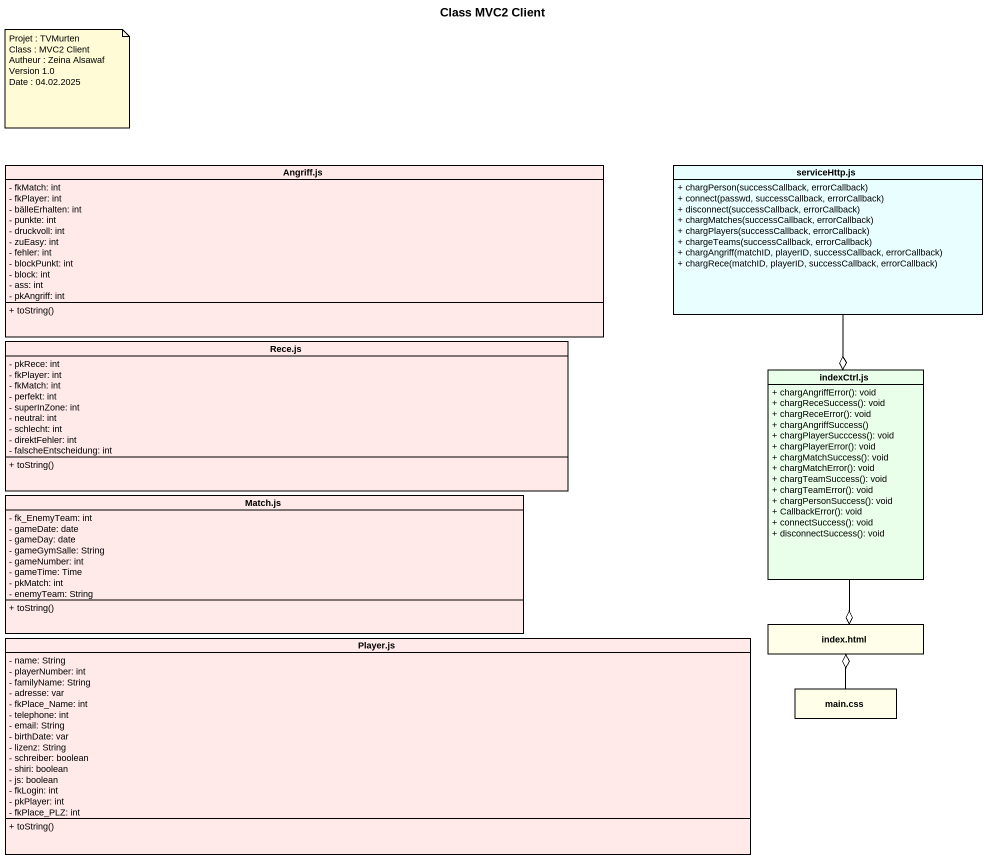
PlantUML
@startuml
title Class MVC2 Client
hide circle
hide empty members
skinparam classAttributeIconSize 0
class "Angriff.js" as Angriff_js #FFE9E9 {
  - fkMatch: int
  - fkPlayer: int
  - bälleErhalten: int
  - punkte: int
  - druckvoll: int
  - zuEasy: int
  - fehler: int
  - blockPunkt: int
  - block: int
  - ass: int
  - pkAngriff: int
  + toString()
}
class "serviceHttp.js" as serviceHttp_js #E9FFFF {
  + chargPerson(successCallback, errorCallback)
  + connect(passwd, successCallback, errorCallback)
  + disconnect(successCallback, errorCallback)
  + chargMatches(successCallback, errorCallback)
  + chargPlayers(successCallback, errorCallback)
  + chargeTeams(successCallback, errorCallback)
  + chargAngriff(matchID, playerID, successCallback, errorCallback)
  + chargRece(matchID, playerID, successCallback, errorCallback)
}
class "Rece.js" as Rece_js #FFE9E9 {
  - pkRece: int
  - fkPlayer: int
  - fkMatch: int
  - perfekt: int
  - superInZone: int
  - neutral: int
  - schlecht: int
  - direktFehler: int
  - falscheEntscheidung: int
  + toString()
}
class "indexCtrl.js" as indexCtrl_js #E9FFE9 {
  + chargAngriffError(): void
  + chargReceSuccess(): void
  + chargReceError(): void
  + chargAngriffSuccess()
  + chargPlayerSucccess(): void
  + chargPlayerError(): void
  + chargMatchSuccess(): void
  + chargMatchError(): void
  + chargTeamSuccess(): void
  + chargTeamError(): void
  + chargPersonSuccess(): void
  + CallbackError(): void
  + connectSuccess(): void
  + disconnectSuccess(): void
}
class "Match.js" as Match_js #FFE9E9 {
  - fk_EnemyTeam: int
  - gameDate: date
  - gameDay: date
  - gameGymSalle: String
  - gameNumber: int
  - gameTime: Time
  - pkMatch: int
  - enemyTeam: String
  + toString()
}
class "Player.js" as Player_js #FFE9E9 {
  - name: String
  - playerNumber: int
  - familyName: String
  - adresse: var
  - fkPlace_Name: int
  - telephone: int
  - email: String
  - birthDate: var
  - lizenz: String
  - schreiber: boolean
  - shiri: boolean
  - js: boolean
  - fkLogin: int
  - pkPlayer: int
  - fkPlace_PLZ: int
  + toString()
}
class "index.html" as index_html #FFFFE9
class "main.css" as main_css #FFFFE9
serviceHttp_js --o indexCtrl_js
indexCtrl_js --o index_html
main_css -up-o index_html
note as N1
  Projet : TVMurten
  Class : MVC2 Client
  Autheur : Zeina Alsawaf
  Version 1.0
  Date : 04.02.2025
end note
@enduml
